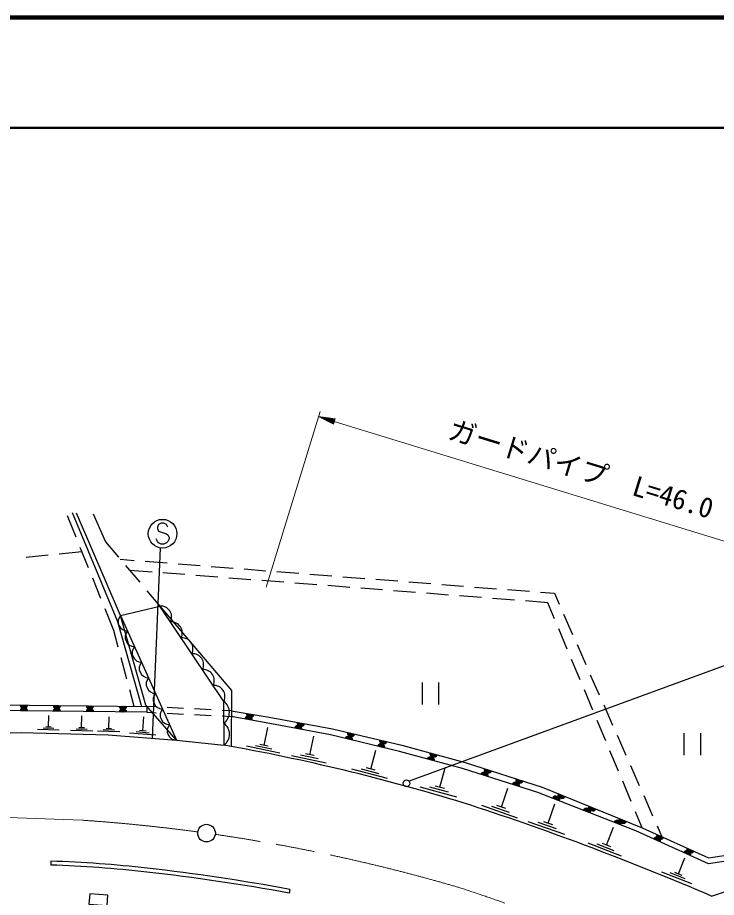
# Model space of a CAD drawing. Units: millimetres, scale not verified. Extents: x 40000 to 680000, y 20000 to 380000.
# Drawn here: x 440908 to 504347, y 300132 to 380000 of the extents above; entities that cross this region are included whole.
import ezdxf
from ezdxf.enums import TextEntityAlignment as Align

# ---------------------------------------------------------------- set-up
doc = ezdxf.new("R2010")
doc.units = ezdxf.units.MM
doc.header["$LTSCALE"] = 1000
doc.linetypes.add('CHAIN', pattern=[18.5, 12, -1.5, 3.5, -1.5])
for name, color, linetype, lineweight in [('M-BGD', 7, 'Continuous', 25), ('M-BMK', 2, 'CHAIN', 13), ('M-BMK-SRVR', 3, 'Continuous', 25), ('M-STR-HTXT', 7, 'Continuous', 13), ('M-STR-STRC', 7, 'Continuous', 25), ('M-STR-STRD', 7, 'Continuous', 25), ('M-TTL', 2, 'Continuous', 140), ('M-TTL-LINE', 7, 'Continuous', 50)]:
    doc.layers.add(name, color=color, linetype=linetype, lineweight=lineweight)
doc.styles.add('ＭＳ ゴシック', font='')
doc.styles.get('ＭＳ ゴシック').set_extended_font_data('MS Gothic')

msp = doc.modelspace()

# ---------------------------------------------------------------- linework, layer by layer
at = {"layer": 'M-BGD'}
for p, q in [((445405, 334814), (446198, 332849)), ((450252, 325731), (446244, 335004)), ((447776, 334937), (448883, 332421)), ((448883, 332421), (450063, 331026)), ((446735, 331517), (444669, 331297)), ((446572, 331922), (447320, 330067)), ((443675, 331191), (441686, 330980)), ((450231, 330827), (451493, 330728)), ((450708, 330262), (452000, 328735)), ((452490, 330650), (454484, 330494)), ((455481, 330416), (457475, 330260)), ((458472, 330182), (460466, 330026)), ((461463, 329947), (463457, 329791)), ((447695, 329140), (448443, 327285)), ((453111, 329664), (451081, 329821)), ((456102, 329433), (454108, 329587)), ((459093, 329202), (457099, 329356)), ((462084, 328970), (460090, 329124)), ((464454, 329713), (466447, 329557)), ((467444, 329479), (469438, 329323)), ((470435, 329245), (472429, 329089)), ((465075, 328739), (463081, 328893)), ((468066, 328508), (466072, 328662)), ((471057, 328276), (469063, 328431)), ((473426, 329011), (475420, 328855)), ((476417, 328777), (478411, 328621)), ((479408, 328543), (481402, 328387)), ((482399, 328309), (484393, 328152)), ((452645, 327972), (453825, 326576)), ((474048, 328045), (472054, 328199)), ((477039, 327814), (475045, 327968)), ((480030, 327583), (478036, 327737)), ((483021, 327351), (481027, 327505)), ((485389, 328074), (487383, 327918)), ((488380, 327840), (489642, 327741)), ((489642, 327741), (490078, 326755)), ((486012, 327120), (484018, 327274)), ((489039, 326886), (487009, 327043)), ((489652, 325425), (489039, 326886)), ((448817, 326357), (449610, 324392)), ((450252, 325731), (453825, 326576)), ((450252, 325731), (455339, 314397)), ((490481, 325840), (491288, 324010)), ((449610, 324392), (450019, 322867)), ((490813, 322659), (490039, 324503)), ((491692, 323095), (492499, 321265)), ((450278, 321901), (450796, 319969)), ((491974, 319892), (491200, 321737)), ((492902, 320350), (493709, 318520)), ((477631, 319649), (477631, 317649)), ((479131, 319649), (479131, 317649)), ((451055, 319003), (451464, 317478)), ((493135, 317126), (492361, 318970)), ((452640, 317465), (452634, 316935)), ((453478, 317420), (452640, 317465)), ((455974, 317288), (454476, 317367)), ((458471, 317155), (456973, 317235)), ((460307, 317057), (459469, 317102)), ((494113, 317605), (494920, 315775)), ((443706, 315597), (443734, 316633)), ((446723, 315524), (446753, 316600)), ((449192, 315455), (449222, 316531)), ((452278, 315261), (452379, 316538)), ((452634, 316935), (453473, 316894)), ((454472, 316846), (455970, 316773)), ((456969, 316725), (458467, 316652)), ((459466, 316604), (460304, 316564)), ((444188, 315454), (443216, 315481)), ((443948, 315591), (443463, 315604)), ((446975, 315517), (446471, 315531)), ((463288, 313936), (463626, 315545)), ((494296, 314360), (493522, 316204)), ((444670, 315311), (442727, 315365)), ((447724, 315227), (445707, 315283)), ((447224, 315375), (446215, 315403)), ((450193, 315158), (448176, 315214)), ((449693, 315307), (448684, 315335)), ((449444, 315448), (448940, 315462)), ((453451, 314847), (451055, 315036)), ((452865, 315054), (451667, 315149)), ((452578, 315237), (451979, 315285)), ((467439, 313087), (467793, 314776)), ((495323, 314860), (496130, 313030)), ((501401, 315047), (501401, 313047)), ((502901, 315047), (502901, 313047)), ((464000, 313577), (462492, 313893)), ((463666, 313857), (462911, 314015)), ((464712, 313217), (461696, 313850)), ((467835, 313004), (467043, 313170)), ((472979, 311781), (473438, 313500)), ((495458, 311594), (494684, 313438)), ((468934, 312332), (465767, 312996)), ((468187, 312710), (466603, 313042)), ((474475, 310920), (471252, 311782)), ((473727, 311351), (472115, 311782)), ((473382, 311673), (472576, 311889)), ((479238, 310124), (479715, 311907)), ((496534, 312115), (497341, 310285)), ((480791, 309231), (477447, 310126)), ((480014, 309678), (478343, 310125)), ((479656, 310012), (478820, 310236)), ((484826, 308330), (485425, 310049)), ((496619, 308828), (495845, 310672)), ((497744, 309370), (498551, 307540)), ((486287, 307339), (483065, 308462)), ((485557, 307835), (483945, 308396)), ((485229, 308190), (484423, 308471)), ((489079, 306860), (489693, 308623)), ((497619, 306444), (497006, 307906)), ((490577, 305844), (487273, 306996)), ((489828, 306352), (488176, 306928)), ((489492, 306716), (488666, 307004)), ((494374, 304869), (495010, 306494)), ((498955, 306625), (499390, 305638)), ((503905, 300255), (519755, 305413)), ((495737, 303867), (492692, 305059)), ((495056, 304368), (493533, 304964)), ((494754, 304720), (493993, 305018)), ((500905, 302264), (501476, 303721)), ((502129, 301364), (499396, 302434)), ((501517, 301814), (500150, 302349)), ((501247, 302130), (500563, 302397))]:
    msp.add_line(p, q, dxfattribs=at)
for points in [[(445862, 335065), (449965, 325189), (452147, 317470)], [(453825, 326576), (460317, 318911), (460290, 313838), (459649, 313961)], [(459649, 313961), (459635, 317929), (453825, 326576)], [(455339, 314397), (452543, 317575), (450252, 325731)], [(389170, 316403), (415309, 317877), (452640, 317465)], [(452634, 316935), (415321, 317347), (389199, 315874)], [(520539, 305762), (503618, 303173), (497021, 306189), (488144, 309669), (481290, 311835), (475573, 313362), (469323, 314889), (463463, 315990), (460304, 316564)], [(460307, 317057), (463747, 316487), (469500, 315422), (475786, 313966), (481539, 312368), (488534, 310130), (497619, 306444), (503616, 303715), (520368, 306223)], [(390311, 313538), (441237, 315106), (449120, 314888), (455339, 314397), (459649, 313961)]]:
    msp.add_lwpolyline(points, dxfattribs=at)
msp.add_lwpolyline([(447387, 299505), (449040, 299389), (449105, 300327), (447453, 300442)], close=True, dxfattribs=at)
for centre, radius, start, end in [((453891, 325575), 1004, 334.01781, 93.77842), ((450892, 325167), 853, 138.61244, 269.73406), ((454860, 324134), 1004, 334.01781, 93.77842), ((451528, 323750), 853, 138.61244, 269.73406), ((455828, 322693), 1004, 334.01781, 93.77842), ((452164, 322333), 853, 138.61244, 269.73406), ((456796, 321251), 1004, 334.01781, 93.77842), ((452799, 320917), 853, 138.61244, 269.73406), ((457765, 319810), 1004, 334.01781, 93.77842), ((453435, 319500), 853, 138.61244, 269.73406), ((458733, 318369), 1004, 334.01781, 93.77842), ((454071, 318083), 853, 138.61244, 269.73406), ((458904, 316935), 1234, 306.70716, 53.68662), ((441475, 317642), 354, 188.16403, 350.56921), ((441477, 317004), 354, 8.16403, 170.56921), ((441475, 317642), 283, 190.38807, 348.34517), ((441477, 317004), 283, 10.38807, 168.34517), ((441475, 317642), 212, 194.1344, 344.59885), ((441477, 317004), 212, 14.1344, 164.59885), ((441475, 317642), 142, 201.84613, 336.88712), ((441477, 317004), 142, 21.84613, 156.88712), ((441475, 317642), 100, 212.16379, 326.56946), ((441475, 317642), 100, 212.16379, 326.56946), ((441477, 317004), 100, 32.16379, 146.56946), ((441477, 317004), 100, 32.16379, 146.56946), ((444475, 317609), 354, 188.16403, 350.56921), ((444476, 316971), 354, 8.16403, 170.56921), ((444475, 317609), 283, 190.38807, 348.34517), ((444476, 316971), 283, 10.38807, 168.34517), ((444475, 317609), 212, 194.1344, 344.59885), ((444476, 316971), 212, 14.1344, 164.59885), ((444475, 317609), 142, 201.84613, 336.88712), ((444476, 316971), 142, 21.84613, 156.88712), ((444475, 317609), 100, 212.16379, 326.56946), ((444475, 317609), 100, 212.16379, 326.56946), ((447474, 317576), 354, 188.16403, 350.56921), ((447476, 316938), 354, 8.16403, 170.56921), ((447474, 317576), 283, 190.38807, 348.34517), ((447476, 316938), 283, 10.38807, 168.34517), ((447474, 317576), 212, 194.1344, 344.59885), ((447476, 316938), 212, 14.1344, 164.59885), ((447474, 317576), 142, 201.84613, 336.88712), ((447476, 316938), 142, 21.84613, 156.88712), ((447474, 317576), 100, 212.16379, 326.56946), ((447474, 317576), 100, 212.16379, 326.56946), ((450474, 317543), 354, 188.16403, 350.56921), ((450476, 316904), 354, 8.16403, 170.56921), ((450474, 317543), 283, 190.38807, 348.34517), ((450476, 316904), 283, 10.38807, 168.34517), ((450474, 317543), 212, 194.1344, 344.59885), ((450476, 316904), 212, 14.1344, 164.59885), ((450474, 317543), 142, 201.84613, 336.88712), ((450474, 317543), 100, 212.16379, 326.56946), ((450474, 317543), 100, 212.16379, 326.56946), ((454707, 316667), 853, 138.61244, 269.73406), ((444476, 316971), 100, 32.16379, 146.56946), ((444476, 316971), 100, 32.16379, 146.56946), ((447476, 316938), 100, 32.16379, 146.56946), ((447476, 316938), 100, 32.16379, 146.56946), ((450476, 316904), 142, 21.84613, 156.88712), ((450476, 316904), 100, 32.16379, 146.56946), ((450476, 316904), 100, 32.16379, 146.56946), ((461874, 316223), 354, 358.50327, 160.90845), ((461874, 316223), 283, 0.72731, 158.68441), ((462036, 316826), 354, 179.38329, 341.78847), ((461874, 316223), 212, 4.47364, 154.93808), ((462036, 316826), 283, 181.60733, 339.56443), ((461874, 316223), 142, 12.18537, 147.22635), ((461874, 316223), 100, 22.50303, 136.90869), ((461874, 316223), 100, 22.50303, 136.90869), ((462036, 316826), 212, 185.35366, 335.8181), ((462036, 316826), 142, 193.06538, 328.10637), ((462036, 316826), 100, 203.38305, 317.78871), ((462036, 316826), 100, 203.38305, 317.78871), ((455343, 315250), 853, 138.61244, 269.73406), ((458911, 314950), 1234, 306.70716, 53.68662), ((466383, 315386), 354, 358.15679, 160.56197), ((466383, 315386), 283, 0.38083, 158.33793), ((466383, 315386), 212, 4.12716, 154.5916), ((466383, 315386), 142, 11.83889, 146.87987), ((466634, 316008), 354, 178.30593, 340.71111), ((466383, 315386), 100, 22.15655, 136.56221), ((466383, 315386), 100, 22.15655, 136.56221), ((466634, 316008), 283, 180.52997, 338.48707), ((466634, 316008), 212, 184.2763, 334.74075), ((466634, 316008), 142, 191.98803, 327.02902), ((466634, 316008), 100, 202.30569, 316.71135), ((466634, 316008), 100, 202.30569, 316.71135), ((470978, 314429), 354, 355.06797, 157.47315), ((470978, 314429), 283, 357.29201, 155.24911), ((471194, 315085), 354, 175.75552, 338.1607), ((471194, 315085), 283, 177.97956, 335.93666), ((471194, 315085), 212, 181.72589, 332.19033), ((471194, 315085), 142, 189.43762, 324.4786), ((471194, 315085), 100, 199.75528, 314.16094), ((471194, 315085), 100, 199.75528, 314.16094), ((470978, 314429), 212, 1.03833, 151.50278), ((470978, 314429), 142, 8.75006, 143.79105), ((470978, 314429), 100, 19.06773, 133.47339), ((470978, 314429), 100, 19.06773, 133.47339), ((473892, 313717), 354, 355.06797, 157.47315), ((473892, 313717), 283, 357.29201, 155.24911), ((473892, 313717), 212, 1.03833, 151.50278), ((474116, 314408), 354, 175.75552, 338.1607), ((474116, 314408), 283, 177.97956, 335.93666), ((474116, 314408), 212, 181.72589, 332.19033), ((474116, 314408), 142, 189.43762, 324.4786), ((474116, 314408), 100, 199.75528, 314.16094), ((474116, 314408), 100, 199.75528, 314.16094), ((427699, 133998), 182769, 72.70349, 79.72822), ((473892, 313717), 142, 8.75006, 143.79105), ((473892, 313717), 100, 19.06773, 133.47339), ((473892, 313717), 100, 19.06773, 133.47339), ((478677, 313219), 354, 173.2733, 335.67848), ((478677, 313219), 283, 175.49734, 333.45444), ((478677, 313219), 212, 179.24366, 329.70811), ((478677, 313219), 142, 186.95539, 321.99638), ((478677, 313219), 100, 197.27306, 311.67872), ((478677, 313219), 100, 197.27306, 311.67872), ((478417, 312546), 354, 353.84385, 156.24902), ((478417, 312546), 283, 356.06788, 154.02499), ((478417, 312546), 212, 359.81421, 150.27866), ((478417, 312546), 142, 7.52594, 142.56693), ((478417, 312546), 100, 17.8436, 132.24927), ((478417, 312546), 100, 17.8436, 132.24927), ((483270, 311152), 354, 351.25764, 153.66281), ((483624, 311758), 354, 171.06329, 333.46847), ((483624, 311758), 283, 173.28733, 331.24443), ((483624, 311758), 212, 177.03366, 327.49811), ((483624, 311758), 142, 184.74539, 319.78638), ((483624, 311758), 100, 195.06305, 309.46871), ((483624, 311758), 100, 195.06305, 309.46871), ((483270, 311152), 283, 353.48167, 151.43878), ((483270, 311152), 212, 357.228, 147.69245), ((483270, 311152), 142, 4.93973, 139.98072), ((483270, 311152), 100, 15.25739, 129.66306), ((483270, 311152), 100, 15.25739, 129.66306), ((486482, 310844), 354, 171.06329, 333.46847), ((486482, 310844), 283, 173.28733, 331.24443), ((486482, 310844), 212, 177.03366, 327.49811), ((486482, 310844), 142, 184.74539, 319.78638), ((486482, 310844), 100, 195.06305, 309.46871), ((486482, 310844), 100, 195.06305, 309.46871), ((486131, 310248), 354, 351.25764, 153.66281), ((486131, 310248), 283, 353.48167, 151.43878), ((486131, 310248), 212, 357.228, 147.69245), ((486131, 310248), 142, 4.93973, 139.98072), ((486131, 310248), 100, 15.25739, 129.66306), ((486131, 310248), 100, 15.25739, 129.66306), ((489770, 308973), 354, 347.39223, 149.79741), ((489770, 308973), 283, 349.61627, 147.57337), ((489770, 308973), 212, 353.3626, 143.82704), ((489770, 308973), 142, 1.07433, 136.11531), ((490317, 309466), 354, 166.71349, 329.11867), ((490317, 309466), 283, 168.93753, 326.89463), ((490317, 309466), 212, 172.68385, 323.1483), ((490317, 309466), 142, 180.39558, 315.43657), ((490317, 309466), 100, 190.71325, 305.11891), ((490317, 309466), 100, 190.71325, 305.11891), ((399794, 57340), 264285, 66.80031, 71.86844), ((489770, 308973), 100, 11.39199, 125.79765), ((489770, 308973), 100, 11.39199, 125.79765), ((493097, 308338), 354, 166.71349, 329.11867), ((493097, 308338), 283, 168.93753, 326.89463), ((493097, 308338), 212, 172.68385, 323.1483), ((493097, 308338), 142, 180.39558, 315.43657), ((493097, 308338), 100, 190.71325, 305.11891), ((493097, 308338), 100, 190.71325, 305.11891), ((492563, 307878), 354, 347.39223, 149.79741), ((492563, 307878), 283, 349.61627, 147.57337), ((492563, 307878), 212, 353.3626, 143.82704), ((492563, 307878), 142, 1.07433, 136.11531), ((492563, 307878), 100, 11.39199, 125.79765), ((492563, 307878), 100, 11.39199, 125.79765), ((495356, 306783), 354, 347.39223, 149.79741), ((495356, 306783), 283, 349.61627, 147.57337), ((495356, 306783), 212, 353.3626, 143.82704), ((495356, 306783), 142, 1.07433, 136.11531), ((495356, 306783), 100, 11.39199, 125.79765), ((495356, 306783), 100, 11.39199, 125.79765), ((495877, 307210), 354, 166.71349, 329.11867), ((495877, 307210), 283, 168.93753, 326.89463), ((495877, 307210), 212, 172.68385, 323.1483), ((495877, 307210), 142, 180.39558, 315.43657), ((495877, 307210), 100, 190.71325, 305.11891), ((495877, 307210), 100, 190.71325, 305.11891), ((498933, 305255), 354, 344.2299, 146.63508), ((498933, 305255), 283, 346.45394, 144.41104), ((498933, 305255), 212, 350.20027, 140.66472), ((498933, 305255), 142, 357.912, 132.95299), ((498933, 305255), 100, 8.22966, 122.63532), ((498933, 305255), 100, 8.22966, 122.63532), ((499275, 305750), 354, 164.32543, 326.73061), ((499275, 305750), 283, 166.54947, 324.50657), ((499275, 305750), 212, 170.29579, 320.76024), ((499275, 305750), 142, 178.00752, 313.04851), ((499275, 305750), 100, 188.32519, 302.73085), ((499275, 305750), 100, 188.32519, 302.73085), ((501661, 304008), 354, 344.2299, 146.63508), ((502006, 304508), 354, 164.32543, 326.73061), ((502006, 304508), 283, 166.54947, 324.50657), ((502006, 304508), 212, 170.29579, 320.76024), ((502006, 304508), 142, 178.00752, 313.04851), ((502006, 304508), 100, 188.32519, 302.73085), ((502006, 304508), 100, 188.32519, 302.73085), ((501661, 304008), 283, 346.45394, 144.41104), ((501661, 304008), 212, 350.20027, 140.66472), ((501661, 304008), 142, 357.912, 132.95299), ((501661, 304008), 100, 8.22966, 122.63532), ((501661, 304008), 100, 8.22966, 122.63532)]:
    msp.add_arc(centre, radius, start, end, dxfattribs=at)
at = {"layer": 'M-BMK'}
msp.add_lwpolyline([(446804, 307138), (407848, 308558), (358877, 310215)], dxfattribs=at)
for centre, radius, start, end in [((435820, 146933), 160581, 82.32476, 86.07799), ((435820, 146933), 160581, 73.68505, 81.75387), ((426639, 134483), 175190, 52.34474, 71.94682)]:
    msp.add_arc(centre, radius, start, end, dxfattribs=at)
at = {"layer": 'M-BMK-SRVR'}
msp.add_circle((458060, 305966), 800, dxfattribs=at)
at = {"layer": 'M-STR-HTXT'}
for p, q in [((463460, 328297), (468363, 344255)), ((468216, 343777), (469576, 343097)), ((468216, 343777), (469723, 343575)), ((468216, 343777), (469650, 343336)), ((469635, 343288), (468488, 343641)), ((469664, 343384), (468517, 343736)), ((468760, 343505), (469620, 343241)), ((468819, 343696), (469679, 343432)), ((469694, 343480), (469120, 343656)), ((469422, 343615), (469709, 343527)), ((469576, 343097), (469723, 343575)), ((469606, 343193), (469032, 343369)), ((469304, 343233), (469591, 343145)), ((469650, 343336), (513018, 330013))]:
    msp.add_line(p, q, dxfattribs=at)
at = {"layer": 'M-STR-STRC'}
for p, q in [((453713, 333978), (453595, 333741)), ((453949, 334096), (453713, 333978)), ((454185, 334096), (453949, 334096)), ((454422, 333978), (454185, 334096)), ((454540, 333741), (454422, 333978)), ((453595, 333741), (453595, 333623)), ((453595, 333623), (453713, 333387)), ((453713, 333387), (454422, 333150)), ((454422, 333150), (454540, 333032)), ((453595, 332441), (453476, 332678)), ((453713, 332323), (453595, 332441)), ((453949, 332205), (453713, 332323)), ((454422, 332323), (454185, 332205)), ((454540, 332441), (454422, 332323)), ((454540, 333032), (454658, 332796)), ((454658, 332678), (454540, 332441)), ((454658, 332796), (454658, 332678)), ((453161, 314579), (453878, 331836)), ((454185, 332205), (453949, 332205)), ((519567, 326491), (476443, 310685))]:
    msp.add_line(p, q, dxfattribs=at)
for centre, radius in [((454067, 333150), 1300), ((476211, 310487), 305)]:
    msp.add_circle(centre, radius, dxfattribs=at)
at = {"layer": 'M-STR-STRD'}
for p, q in [((443929, 303417), (443918, 303064)), ((465629, 300863), (465565, 300515))]:
    msp.add_line(p, q, dxfattribs=at)
for centre, radius, start, end in [((440774, 199006), 104105, 83.45225, 88.26937), ((440774, 199006), 104458, 83.45225, 88.26937), ((431094, 112677), 191329, 79.60111, 83.5203), ((431094, 112677), 190976, 79.60111, 83.5203)]:
    msp.add_arc(centre, radius, start, end, dxfattribs=at)
at = {"layer": 'M-TTL'}
msp.add_line((680000, 380000), (40000, 380000), dxfattribs=at)
at = {"layer": 'M-TTL-LINE'}
msp.add_line((40000, 370000), (680000, 370000), dxfattribs=at)

# ---------------------------------------------------------------- texts
at = {"layer": 'M-STR-HTXT', "style": 'ＭＳ ゴシック'}
msp.add_text('ガードパイプ  L=46.0', height=1833, rotation=342.922, dxfattribs=at).set_placement((491628, 337630), align=Align.BOTTOM_CENTER)

doc.saveas('drawing.dxf')
